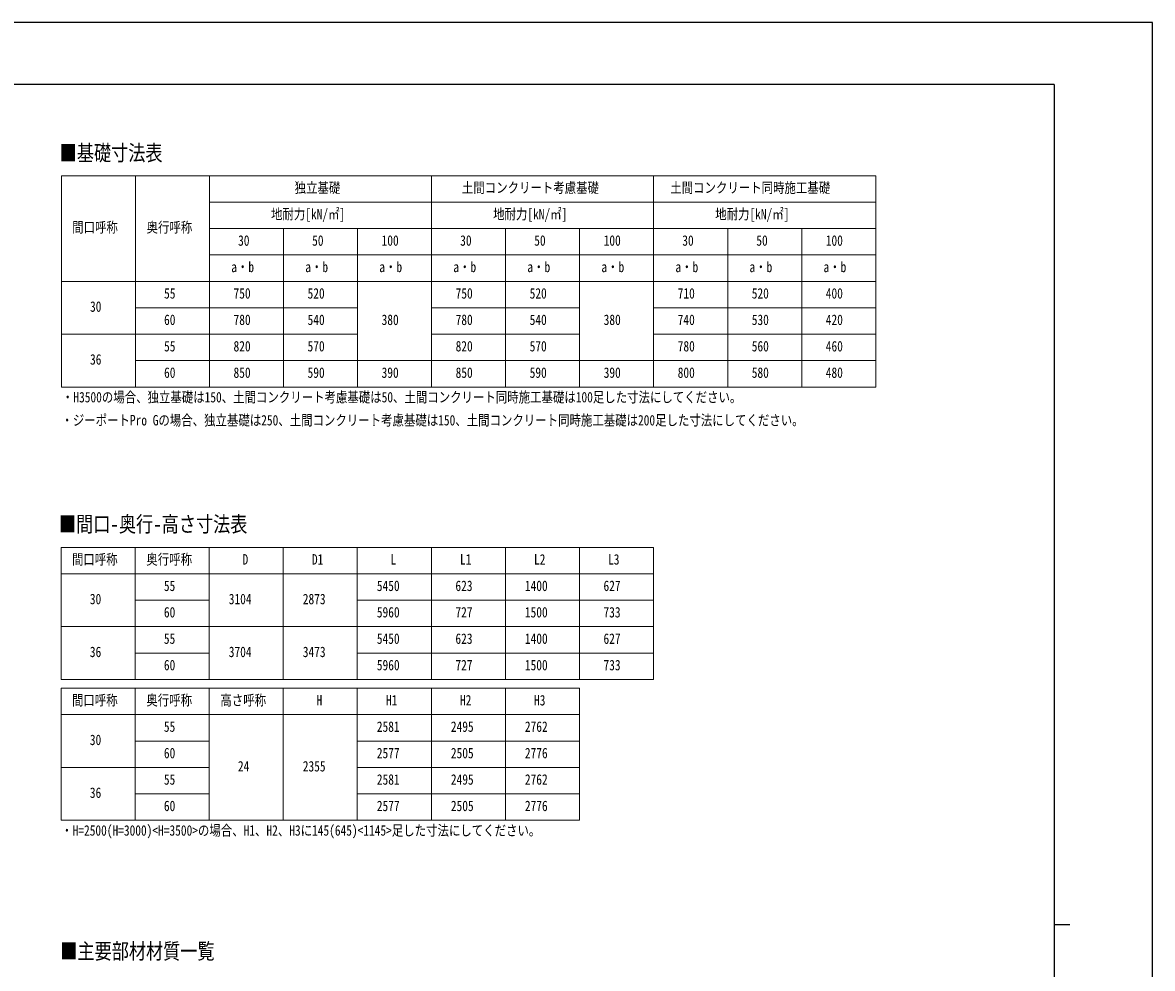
# Model space of a CAD drawing. Units: millimetres, scale not verified. Extents: x -12615 to 12615, y -8910 to 8910.
# Drawn here: x 1932 to 12615, y -39 to 8910 of the extents above; entities that cross this region are included whole.
import ezdxf
from ezdxf.enums import TextEntityAlignment as Align

# ---------------------------------------------------------------- set-up
doc = ezdxf.new("R2010")
doc.units = ezdxf.units.MM
doc.header["$LTSCALE"] = 30
doc.layers.add('0-1_TABLE1', color=7, linetype='Continuous', lineweight=18)
doc.layers.add('0-2_USER1', color=3, linetype='Continuous')
doc.layers.add('0-8_YKK_ZWAK', color=7, linetype='Continuous')
doc.styles.add('ＭＳ ゴシック', font='')
doc.styles.get('ＭＳ ゴシック').set_extended_font_data('MS Gothic')

msp = doc.modelspace()

# ---------------------------------------------------------------- linework, layer by layer
at = {"layer": '0-1_TABLE1'}
for p, q in [((2298.97, 7461.34), (9998.97, 7461.34)), ((2298.97, 7461.34), (2298.97, 5461.34)), ((2998.97, 7461.34), (2998.97, 5461.34)), ((3698.97, 7461.34), (3698.97, 5461.34)), ((5798.97, 7461.34), (5798.97, 5461.34)), ((7898.97, 7461.34), (7898.97, 5461.34)), ((3698.97, 7211.34), (9998.97, 7211.34)), ((3698.97, 6961.34), (9998.97, 6961.34)), ((4398.97, 6961.34), (4398.97, 5461.34)), ((5098.97, 6961.34), (5098.97, 5461.34)), ((6498.97, 6961.34), (6498.97, 5461.34)), ((7198.97, 6961.34), (7198.97, 5461.34)), ((8598.97, 6961.34), (8598.97, 5461.34)), ((9298.97, 6961.34), (9298.97, 5461.34)), ((3698.97, 6711.34), (9998.97, 6711.34)), ((2298.97, 6461.34), (9998.97, 6461.34)), ((2998.97, 6211.34), (5098.97, 6211.34)), ((5798.97, 6211.34), (7198.97, 6211.34)), ((7898.97, 6211.34), (9998.97, 6211.34)), ((2298.97, 5961.34), (5098.97, 5961.34)), ((5798.97, 5961.34), (7198.97, 5961.34)), ((7898.97, 5961.34), (9998.97, 5961.34)), ((2998.97, 5711.34), (9998.97, 5711.34)), ((2297.08, 3944.31), (7897.08, 3944.31)), ((2297.08, 3944.31), (2297.08, 2694.31)), ((2997.08, 3944.31), (2997.08, 2694.31)), ((3697.08, 3944.31), (3697.08, 2694.31)), ((4397.08, 3944.31), (4397.08, 2694.31)), ((5097.08, 3944.31), (5097.08, 2694.31)), ((5797.08, 3944.31), (5797.08, 2694.31)), ((6497.08, 3944.31), (6497.08, 2694.31)), ((7197.08, 3944.31), (7197.08, 2694.31)), ((7897.08, 3944.31), (7897.08, 2694.31)), ((2297.08, 3694.31), (7897.08, 3694.31)), ((2997.08, 3444.31), (3697.08, 3444.31)), ((5097.08, 3444.31), (7897.08, 3444.31)), ((2297.08, 3194.31), (7897.08, 3194.31)), ((2997.08, 2944.31), (3697.08, 2944.31)), ((5097.08, 2944.31), (7897.08, 2944.31)), ((2297.08, 2694.31), (7897.08, 2694.31)), ((2297.08, 2611.83), (7197.08, 2611.83)), ((2297.08, 2611.83), (2297.08, 1361.83)), ((2997.08, 2611.83), (2997.08, 1361.83)), ((3697.08, 2611.83), (3697.08, 1361.83)), ((4397.08, 2611.83), (4397.08, 1361.83)), ((5097.08, 2611.83), (5097.08, 1361.83)), ((5797.08, 2611.83), (5797.08, 1361.83)), ((6497.08, 2611.83), (6497.08, 1361.83)), ((7197.08, 2611.83), (7197.08, 1361.83)), ((2297.08, 2361.83), (7197.08, 2361.83)), ((2997.08, 2111.83), (3697.08, 2111.83)), ((5097.08, 2111.83), (7197.08, 2111.83)), ((2297.08, 1861.83), (3697.08, 1861.83)), ((5097.08, 1861.83), (7197.08, 1861.83)), ((2997.08, 1611.83), (3697.08, 1611.83)), ((5097.08, 1611.83), (7197.08, 1611.83)), ((2297.08, 1361.83), (7197.08, 1361.83))]:
    msp.add_line(p, q, dxfattribs=at)
for points in [[(9998.97, 7461.34), (9998.97, 6961.34), (9998.97, 5461.34)], [(2298.97, 5461.34), (2998.97, 5461.34), (9998.97, 5461.34)]]:
    msp.add_lwpolyline(points, dxfattribs=at)
at = {"layer": '0-8_YKK_ZWAK'}
for p, q in [((11685.06, 8325), (-11714.94, 8325)), ((11685.06, 8325), (11685.06, -7575)), ((11685.06, 375), (11835.06, 375))]:
    msp.add_line(p, q, dxfattribs=at)
msp.add_lwpolyline([(-12615, -8910), (12615, -8910), (12615, 8910), (-12615, 8910)], close=True, dxfattribs=at)

# ---------------------------------------------------------------- texts
at = {"layer": '0-1_TABLE1', "style": 'ＭＳ ゴシック', "width": 0.8}
for s, p in [('独立基礎', (4504.17, 7268.84)), ('土間コンクリート考慮基礎', (6085.77, 7268.84)), ('土間コンクリート同時施工基礎', (8056.17, 7268.84)), ('地耐力[kN/㎡]', (4280.97, 7018.84)), ('地耐力[kN/㎡]', (6380.97, 7018.84)), ('地耐力[kN/㎡]', (8480.97, 7018.84)), ('間口呼称', (2400.57, 6893.84)), ('奥行呼称', (3104.17, 6893.84)), ('30', (3969.77, 6768.84)), ('50', (4669.77, 6768.84)), ('100', (5326.57, 6768.84)), ('30', (6069.77, 6768.84)), ('50', (6769.77, 6768.84)), ('100', (7426.57, 6768.84)), ('30', (8169.77, 6768.84)), ('50', (8869.77, 6768.84)), ('100', (9526.57, 6768.84)), ('a・b', (3904.97, 6518.84)), ('a・b', (4604.97, 6518.84)), ('a・b', (5304.97, 6518.84)), ('a・b', (6004.97, 6518.84)), ('a・b', (6704.97, 6518.84)), ('a・b', (7404.97, 6518.84)), ('a・b', (8104.97, 6518.84)), ('a・b', (8804.97, 6518.84)), ('a・b', (9504.97, 6518.84)), ('55', (3269.77, 6268.84)), ('750', (3926.57, 6268.84)), ('520', (4626.57, 6268.84)), ('750', (6026.57, 6268.84)), ('520', (6726.57, 6268.84)), ('710', (8126.57, 6268.84)), ('520', (8826.57, 6268.84)), ('400', (9526.57, 6268.84)), ('30', (2569.77, 6143.84)), ('60', (3269.77, 6018.84)), ('780', (3926.57, 6018.84)), ('540', (4626.57, 6018.84)), ('380', (5326.57, 6018.84)), ('780', (6026.57, 6018.84)), ('540', (6726.57, 6018.84)), ('380', (7426.57, 6018.84)), ('740', (8126.57, 6018.84)), ('530', (8826.57, 6018.84)), ('420', (9526.57, 6018.84)), ('55', (3269.77, 5768.84)), ('820', (3926.57, 5768.84)), ('570', (4626.57, 5768.84)), ('820', (6026.57, 5768.84)), ('570', (6726.57, 5768.84)), ('780', (8126.57, 5768.84)), ('560', (8826.57, 5768.84)), ('460', (9526.57, 5768.84)), ('36', (2569.77, 5643.84)), ('60', (3269.77, 5518.84)), ('850', (3926.57, 5518.84)), ('590', (4626.57, 5518.84)), ('390', (5326.57, 5518.84)), ('850', (6026.57, 5518.84)), ('590', (6726.57, 5518.84)), ('390', (7426.57, 5518.84)), ('800', (8126.57, 5518.84)), ('580', (8826.57, 5518.84)), ('480', (9526.57, 5518.84)), ('間口呼称', (2398.68, 3751.81)), ('奥行呼称', (3102.28, 3751.81)), ('D', (4011.08, 3751.81)), ('D1', (4667.88, 3751.81)), ('L', (5411.08, 3751.81)), ('L1', (6067.88, 3751.81)), ('L2', (6767.88, 3751.81)), ('L3', (7467.88, 3751.81)), ('55', (3267.88, 3501.81)), ('5450', (5281.48, 3501.81)), ('623', (6024.68, 3501.81)), ('1400', (6681.48, 3501.81)), ('627', (7424.68, 3501.81)), ('30', (2567.88, 3376.81)), ('3104', (3881.48, 3376.81)), ('2873', (4581.48, 3376.81)), ('60', (3267.88, 3251.81)), ('5960', (5281.48, 3251.81)), ('727', (6024.68, 3251.81)), ('1500', (6681.48, 3251.81)), ('733', (7424.68, 3251.81)), ('55', (3267.88, 3001.81)), ('5450', (5281.48, 3001.81)), ('623', (6024.68, 3001.81)), ('1400', (6681.48, 3001.81)), ('627', (7424.68, 3001.81)), ('36', (2567.88, 2876.81)), ('3704', (3881.48, 2876.81)), ('3473', (4581.48, 2876.81)), ('60', (3267.88, 2751.81)), ('5960', (5281.48, 2751.81)), ('727', (6024.68, 2751.81)), ('1500', (6681.48, 2751.81)), ('733', (7424.68, 2751.81)), ('間口呼称', (2398.68, 2419.33)), ('奥行呼称', (3102.28, 2419.33)), ('高さ呼称', (3802.28, 2419.33)), ('H', (4711.08, 2419.33)), ('H1', (5367.88, 2419.33)), ('H2', (6067.88, 2419.33)), ('H3', (6767.88, 2419.33)), ('55', (3267.88, 2169.33)), ('2581', (5281.48, 2169.33)), ('2495', (5981.48, 2169.33)), ('2762', (6681.48, 2169.33)), ('30', (2567.88, 2044.33)), ('60', (3267.88, 1919.33)), ('2577', (5281.48, 1919.33)), ('2505', (5981.48, 1919.33)), ('2776', (6681.48, 1919.33)), ('24', (3967.88, 1794.33)), ('2355', (4581.48, 1794.33)), ('55', (3267.88, 1669.33)), ('2581', (5281.48, 1669.33)), ('2495', (5981.48, 1669.33)), ('2762', (6681.48, 1669.33)), ('36', (2567.88, 1544.33)), ('60', (3267.88, 1419.33)), ('2577', (5281.48, 1419.33)), ('2505', (5981.48, 1419.33)), ('2776', (6681.48, 1419.33))]:
    msp.add_text(s, height=98.97, dxfattribs=at).set_placement(p, align=Align.BOTTOM_LEFT)
at = {"layer": '0-2_USER1', "style": 'ＭＳ ゴシック', "width": 0.8}
for s, height, p in [('■基礎寸法表', 148.5, (2282.8, 7558.14)), ('・H3500の場合、独立基礎は150、土間コンクリート考慮基礎は50、土間コンクリート同時施工基礎は100足した寸法にしてください。', 98.97, (2304.14, 5286.7)), ('・ジーポートPro Gの場合、独立基礎は250、土間コンクリート考慮基礎は150、土間コンクリート同時施工基礎は200足した寸法にしてください。', 98.97, (2298.97, 5068.57)), ('■間口-奥行-高さ寸法表', 148.5, (2275.48, 4045.7)), ('・H=2500(H=3000)<H=3500>の場合、H1、H2、H3に145(645)<1145>足した寸法にしてください。', 98.97, (2297.08, 1187.07)), ('■主要部材材質一覧', 148.5, (2288.93, 4.91))]:
    msp.add_text(s, height=height, dxfattribs=at).set_placement(p, align=Align.BOTTOM_LEFT)

doc.saveas('drawing.dxf')
